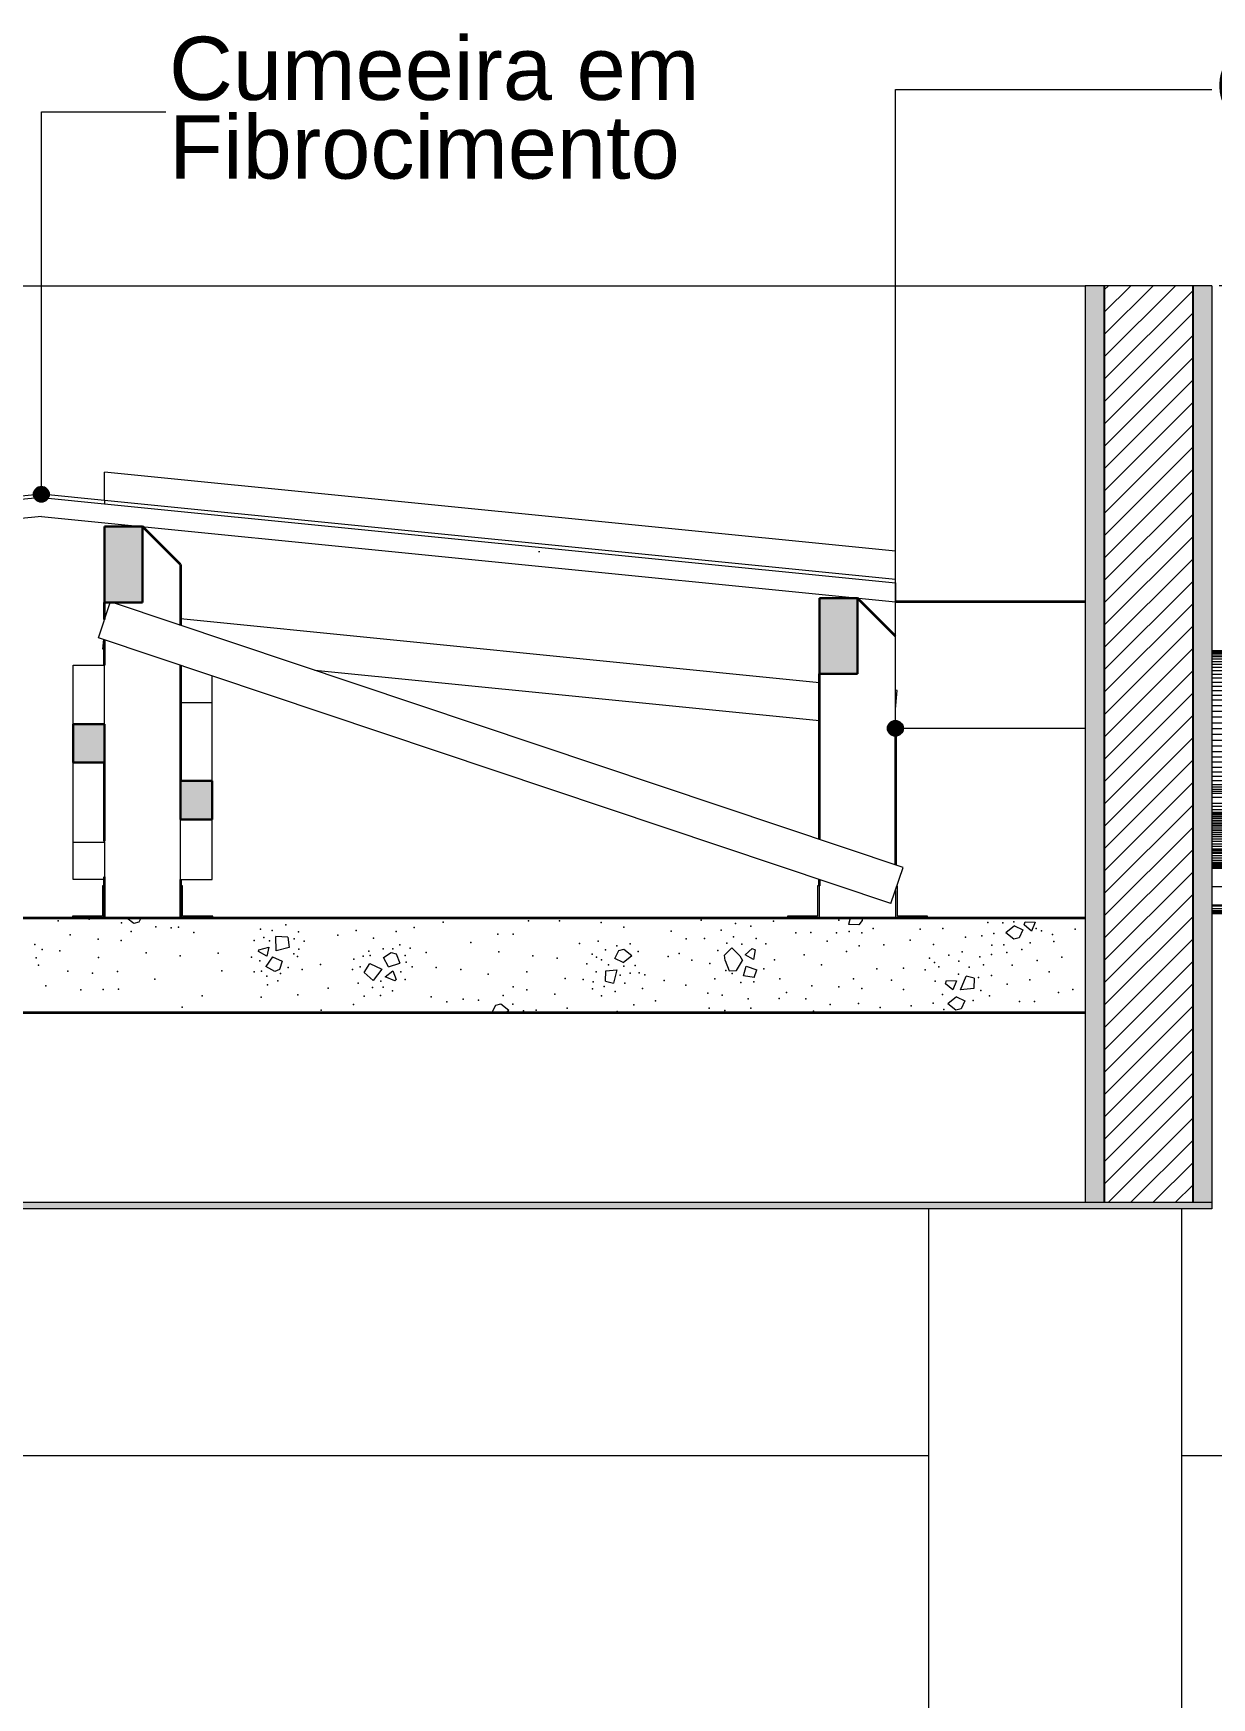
# Model space of a CAD drawing. Header units: metres. Extents: x -77 to 97, y 0 to 6.
# Drawn here: x 88.313 to 90.176, y 3.262 to 5.894 of the extents above; entities that cross this region are included whole.
import ezdxf

# ---------------------------------------------------------------- set-up
doc = ezdxf.new("R2010")
doc.units = ezdxf.units.M
doc.header["$MEASUREMENT"] = 0
doc.linetypes.add('broken', pattern=[2.46944, 1.41111, -1.05833])
for name, color, linetype in [('COTAS CORTE', 7, 'Continuous'), ('FORRO.EXEC', 7, 'Continuous'), ('LAJES.EST', 7, 'Continuous'), ('NOTAS-LAYOUT.EXEC', 7, 'Continuous'), ('PAREDE CONSTRUIR', 7, 'Continuous'), ('S-BEAM-____-OTLN.IFC Model', 7, 'Continuous')]:
    doc.layers.add(name, color=color, linetype=linetype)
for name, color, linetype, lineweight, true_color in [('COTAS CORTE_Caneta_No__25', 7, 'Continuous', 13, 0x982312), ('ESTRUTURA-COB.EST_Caneta_No__254', 7, 'Continuous', 0, 0xd1c9ad), ('ESTRUTURA-COB.EST_Caneta_No__97', 7, 'Continuous', 5, 0x6b6b6b), ('NOMES.ARQ_Caneta_No__95', 7, 'Continuous', 0, 0xaeaeae), ('PAREDE CONSTRUIR_Caneta_No__16', 7, 'Continuous', 0, 0xc9c9c9), ('S-BEAM-____-OTLN.IFC Model_Caneta_No__13', 7, 'Continuous', 0, 0xaaaaaa)]:
    doc.layers.add(name, color=color, linetype=linetype, lineweight=lineweight, true_color=true_color)
for name, color, linetype, lineweight in [('ESTRUTURA-COB.EST_Caneta_No__1', 7, 'Continuous', 35), ('ESTRUTURA-COB.EST_Caneta_No__10', 7, 'Continuous', 5), ('ESTRUTURA-COB.EST_Caneta_No__241', 7, 'Continuous', 13), ('ESTRUTURA-COB.EST_Caneta_No__98', 7, 'Continuous', 0), ('FORRO.EXEC_Caneta_No__241', 7, 'Continuous', 13), ('LAJES.EST_Caneta_No__1', 7, 'Continuous', 35), ('LAJES.EST_Caneta_No__241', 7, 'Continuous', 13), ('NOTAS-LAYOUT.EXEC_Caneta_No__241', 7, 'Continuous', 13), ('NOTAS-LAYOUT.EXEC_Caneta_No__5', 7, 'Continuous', 15), ('PAREDE CONSTRUIR_Caneta_No__241', 7, 'Continuous', 13), ('PAREDE CONSTRUIR_Caneta_No__3', 7, 'Continuous', 25), ('PILARES.EST_Caneta_No__241', 7, 'Continuous', 13), ('S-BEAM-____-OTLN.IFC Model_Caneta_No__1', 7, 'Continuous', 35), ('S-BEAM-____-OTLN.IFC Model_Caneta_No__2', 7, 'Continuous', 30)]:
    doc.layers.add(name, color=color, linetype=linetype, lineweight=lineweight)
doc.styles.add('ESTILO_GERADO_1', font='arial.ttf')
doc.dimstyles.new('ESTILO_GERADO__10', dxfattribs={"dimtxt": 0.1, "dimasz": 0.0475, "dimexe": 0.18, "dimexo": 0.624631, "dimgap": 0, "dimtad": 1, "dimzin": 0, "dimdsep": 46, "dimtxsty": 'ESTILO_GERADO_1', "dimblk": 'ARROWHEAD_11', "dimblk1": 'ARROWHEAD_11', "dimblk2": 'ARROWHEAD_11', "dimcen": 0.09, "dimclrd": 256, "dimclre": 256, "dimclrt": 256, "dimadec": 0, "dimazin": 0, "dimtfac": 1, "dimtdec": 4, "dimtmove": 0, "dimatfit": 3, "dimfxl": 0, "dimtolj": 1, "dimtzin": 0, "dimarcsym": 0})
pattern_1 = [(50, (29.8752, 0.7953), (-0.546554, 0.0478173), [0.05715, -0.62865]), (355, (29.8752, 0.7953), (-0.1057303, 0.5731705), [0.04572, -0.502922]), (100.4514, (29.92077, 0.7913), (0.4408237, 0.5253533), [0.04857, -0.5342707]), (46.1842, (29.8752, 0.9477), (-0.813237, 0.126127), [0.085725, -0.942975]), (96.6356, (29.943, 0.9372), (0.712212, 0.742278), [0.072855, -0.801407]), (351.1842, (29.8752, 0.9477), (0.712212, 0.742278), [0.06858, -0.754379]), (21, (29.9514, 0.9096), (-0.4548432, 0.3067956), [0.05715, -0.62865]), (326, (29.9514, 0.9096), (0.185406, 0.552564), [0.04572, -0.50292]), (71.4514, (29.9893, 0.884), (0.6402493, 0.2457683), [0.04857, -0.53427]), (37.5, (29.87522, 0.79528), (0.0092658, 0.2536651), [0, -0.496824, 0, -0.51054, 0, -0.504825]), (7.5, (29.87522, 0.79528), (0.200459, 0.3005417), [0, -0.291084, 0, -0.485394, 0, -0.192405]), (327.5, (29.7053, 0.79528), (-0.4067718, 0.0171862), [0, -0.1905, 0, -0.59436, 0, -0.78867]), (317.5, (29.6291, 0.7953), (0.4443875, 0.0762795), [0, -0.24765, 0, -0.394716, 0, -0.56007])]

# ---------------------------------------------------------------- blocks, each defined once
blk = doc.blocks.new('*X145', base_point=(29.8752, 0.7953))
at = {"layer": 'LAJES.EST_Caneta_No__241', "color": 7, "linetype": 'Continuous', "lineweight": 13}
for p, q in [((88.4717, 4.4869), (88.4611, 4.4953)), ((88.4799, 4.4889), (88.4717, 4.4869)), ((88.483, 4.4953), (88.4799, 4.4889)), ((89.6044, 4.4953), (89.6019, 4.4851)), ((89.6181, 4.4847), (89.6019, 4.4851)), ((89.6234, 4.4913), (89.6181, 4.4847)), ((89.6226, 4.4953), (89.6234, 4.4913)), ((89.8641, 4.4831), (89.8505, 4.472)), ((89.8641, 4.4831), (89.8775, 4.4768)), ((89.8775, 4.4768), (89.8713, 4.464)), ((89.8796, 4.4953), (89.8742, 4.4949)), ((89.8742, 4.4949), (89.8743, 4.4953)), ((89.8794, 4.4844), (89.8807, 4.4896)), ((89.8909, 4.4748), (89.8794, 4.4844)), ((89.8807, 4.4896), (89.8966, 4.4889)), ((89.8966, 4.4889), (89.8909, 4.4748)), ((88.6693, 4.445), (88.6854, 4.4495)), ((88.6854, 4.4495), (88.682, 4.4348)), ((88.6971, 4.4436), (88.6964, 4.4663)), ((88.7154, 4.4653), (88.6964, 4.4663)), ((88.7174, 4.4487), (88.6971, 4.4436)), ((88.7154, 4.4653), (88.7174, 4.4487)), ((89.8631, 4.462), (89.8505, 4.472)), ((89.8713, 4.464), (89.8631, 4.462)), ((88.669, 4.4424), (88.6693, 4.445)), ((88.682, 4.4348), (88.669, 4.4424)), ((88.6913, 4.4342), (88.6806, 4.4185)), ((88.6913, 4.4342), (88.7065, 4.4274)), ((88.7065, 4.4274), (88.7024, 4.4139)), ((88.836, 4.4094), (88.8449, 4.4235)), ((88.8449, 4.4235), (88.8639, 4.4146)), ((88.8668, 4.4331), (88.8785, 4.4411)), ((88.8743, 4.4183), (88.8668, 4.4331)), ((88.8743, 4.4183), (88.8926, 4.4238)), ((88.8785, 4.4411), (88.8866, 4.4388)), ((88.8866, 4.4388), (88.8926, 4.4238)), ((89.2322, 4.4314), (89.2384, 4.4441)), ((89.2456, 4.425), (89.2322, 4.4314)), ((89.2384, 4.4441), (89.2466, 4.4462)), ((89.2456, 4.425), (89.2592, 4.4361)), ((89.2466, 4.4462), (89.2592, 4.4361)), ((89.4059, 4.4368), (89.4175, 4.448)), ((89.4068, 4.4284), (89.4059, 4.4368)), ((89.4068, 4.4284), (89.4128, 4.4117)), ((89.4175, 4.448), (89.4297, 4.4354)), ((89.4248, 4.4124), (89.434, 4.4284)), ((89.4297, 4.4354), (89.434, 4.4284)), ((89.4383, 4.4371), (89.4493, 4.4473)), ((89.4514, 4.4296), (89.4383, 4.4371)), ((89.4493, 4.4473), (89.4543, 4.4452)), ((89.4543, 4.4452), (89.4514, 4.4296)), ((88.6947, 4.4106), (88.6806, 4.4185)), ((88.7024, 4.4139), (88.6947, 4.4106)), ((88.836, 4.4094), (88.8501, 4.3966)), ((88.8639, 4.4146), (88.8501, 4.3966)), ((88.8693, 4.4026), (88.8812, 4.412)), ((88.8847, 4.3961), (88.8693, 4.4026)), ((88.8812, 4.412), (88.8865, 4.3979)), ((88.8865, 4.3979), (88.8847, 4.3961)), ((89.2174, 4.3954), (89.2181, 4.4121)), ((89.2181, 4.4121), (89.2355, 4.4132)), ((89.2355, 4.4132), (89.2304, 4.3926)), ((89.4128, 4.4117), (89.4248, 4.4124)), ((89.4358, 4.404), (89.44, 4.4194)), ((89.4523, 4.4011), (89.4358, 4.404)), ((89.44, 4.4194), (89.4568, 4.4136)), ((89.4523, 4.4011), (89.4568, 4.4136)), ((89.7551, 4.3913), (89.7565, 4.3965)), ((89.7565, 4.3965), (89.7724, 4.3958)), ((89.7724, 4.3958), (89.7667, 4.3817)), ((89.7789, 4.3819), (89.7875, 4.4033)), ((89.8005, 4.4004), (89.7875, 4.4033)), ((89.8005, 4.4004), (89.7998, 4.3838)), ((89.2174, 4.3954), (89.2304, 4.3926)), ((89.7667, 4.3817), (89.7551, 4.3913)), ((89.7723, 4.3709), (89.7587, 4.3597)), ((89.7723, 4.3709), (89.7857, 4.3645)), ((89.7998, 4.3838), (89.7789, 4.3819)), ((89.038, 4.3453), (89.044, 4.3577)), ((89.044, 4.3577), (89.0522, 4.3597)), ((89.0522, 4.3597), (89.0648, 4.3497)), ((89.0594, 4.3453), (89.0648, 4.3497)), ((89.7713, 4.3497), (89.7587, 4.3597)), ((89.7795, 4.3517), (89.7713, 4.3497)), ((89.7857, 4.3645), (89.7795, 4.3517))]:
    blk.add_line(p, q, dxfattribs=at)
for p in [(88.3522, 4.4908), (88.4013, 4.4936), (88.4527, 4.4877), (88.5069, 4.4813), (88.5311, 4.4798), (88.5425, 4.4808), (88.6724, 4.4776), (88.6904, 4.4756), (88.6919, 4.4948), (88.712, 4.4847), (88.8232, 4.4758), (88.9149, 4.4803), (88.9607, 4.4889), (89.096, 4.4908), (89.1448, 4.4908), (89.2108, 4.4885), (89.2466, 4.4807), (89.3213, 4.4747), (89.3688, 4.492), (89.4006, 4.4761), (89.4228, 4.4865), (89.4471, 4.4827), (89.4833, 4.4903), (89.5865, 4.4919), (89.6404, 4.4789), (89.715, 4.4779), (89.751, 4.4788), (89.8221, 4.4885), (89.8454, 4.4878), (89.863, 4.4891), (89.8985, 4.4788), (89.9066, 4.4749), (89.96, 4.478), (88.3155, 4.4536), (88.3715, 4.4688), (88.4157, 4.4617), (88.4521, 4.4599), (88.4679, 4.4738), (88.567, 4.4727), (88.6621, 4.4597), (88.6774, 4.4647), (88.6864, 4.4594), (88.7256, 4.4624), (88.7324, 4.4733), (88.7412, 4.459), (88.7942, 4.4681), (88.8507, 4.4637), (88.8866, 4.4742), (88.8923, 4.4532), (89.0049, 4.4569), (89.0476, 4.47), (89.0715, 4.4701), (89.1765, 4.4552), (89.2058, 4.4586), (89.2357, 4.4516), (89.2563, 4.4543), (89.345, 4.4626), (89.3741, 4.4631), (89.4092, 4.4555), (89.4199, 4.4656), (89.4332, 4.4541), (89.4557, 4.463), (89.471, 4.4545), (89.5182, 4.4722), (89.5423, 4.4724), (89.5677, 4.459), (89.5829, 4.4719), (89.6025, 4.4739), (89.6187, 4.4514), (89.6229, 4.472), (89.6575, 4.4529), (89.6992, 4.4604), (89.7362, 4.4536), (89.7864, 4.465), (89.8126, 4.467), (89.828, 4.4526), (89.8312, 4.471), (89.8473, 4.4532), (89.8888, 4.4562), (89.9241, 4.4695), (89.926, 4.4585), (88.3176, 4.4322), (88.3269, 4.4455), (88.3552, 4.4437), (88.4161, 4.4331), (88.4917, 4.4403), (88.5453, 4.4354), (88.6051, 4.4399), (88.6581, 4.4333), (88.6711, 4.4279), (88.7248, 4.4386), (88.7308, 4.4347), (88.733, 4.4463), (88.8199, 4.4305), (88.8344, 4.4352), (88.8433, 4.4428), (88.8456, 4.4359), (88.866, 4.4468), (88.8814, 4.4468), (88.9007, 4.4363), (88.9022, 4.4253), (88.9088, 4.4478), (88.9338, 4.4408), (89.0489, 4.4417), (89.1028, 4.4355), (89.1413, 4.4321), (89.1879, 4.4229), (89.1963, 4.4383), (89.2031, 4.4333), (89.2112, 4.4293), (89.2176, 4.4453), (89.2693, 4.4425), (89.3168, 4.4347), (89.3338, 4.4391), (89.3538, 4.4288), (89.3825, 4.4235), (89.3952, 4.4441), (89.4845, 4.429), (89.5318, 4.4371), (89.5985, 4.4422), (89.7298, 4.4321), (89.7374, 4.4251), (89.7604, 4.4365), (89.7759, 4.4269), (89.7811, 4.4417), (89.8093, 4.434), (89.8277, 4.4375), (89.8518, 4.4406), (89.8758, 4.4457), (89.8998, 4.4281), (89.9391, 4.4333), (88.3213, 4.4206), (88.3678, 4.4114), (88.4064, 4.408), (88.4463, 4.4108), (88.5049, 4.3988), (88.611, 4.4121), (88.6622, 4.4105), (88.674, 4.4112), (88.6822, 4.4036), (88.6994, 4.3958), (88.7038, 4.4076), (88.7157, 4.4173), (88.7383, 4.4138), (88.7672, 4.4217), (88.8178, 4.4138), (88.8299, 4.418), (88.8623, 4.3956), (88.894, 4.4105), (88.9007, 4.3981), (88.9118, 4.4184), (88.9498, 4.4172), (88.9888, 4.4139), (89.0321, 4.4064), (89.0931, 4.4104), (89.1539, 4.3998), (89.1822, 4.398), (89.2026, 4.4102), (89.2223, 4.4216), (89.2408, 4.4048), (89.2467, 4.419), (89.2564, 4.4081), (89.2643, 4.4203), (89.2708, 4.4087), (89.2796, 4.4057), (89.3101, 4.3968), (89.3902, 4.3992), (89.4076, 4.4126), (89.4176, 4.4076), (89.468, 4.4149), (89.4932, 4.3993), (89.559, 4.4212), (89.6098, 4.3992), (89.6465, 4.4148), (89.6694, 4.3969), (89.6887, 4.416), (89.7228, 4.4132), (89.7446, 4.418), (89.7754, 4.4065), (89.7925, 4.4175), (89.8074, 4.4011), (89.8152, 4.4215), (89.8278, 4.4044), (89.8605, 4.421), (89.8884, 4.3976), (89.9191, 4.4104), (88.3326, 4.3883), (88.3881, 4.3818), (88.4236, 4.3825), (88.4475, 4.3826), (88.5802, 4.3723), (88.6733, 4.3702), (88.6831, 4.3896), (88.731, 4.3739), (88.779, 4.3843), (88.8265, 4.3921), (88.8358, 4.3716), (88.849, 4.3855), (88.8617, 4.3727), (88.866, 4.3859), (88.881, 4.3801), (88.9421, 4.3708), (89.056, 4.3728), (89.0717, 4.3867), (89.0934, 4.3818), (89.1376, 4.3747), (89.1968, 4.3832), (89.1981, 4.3946), (89.2111, 4.3725), (89.2153, 4.3872), (89.2329, 4.379), (89.2483, 4.3925), (89.2761, 4.3838), (89.3443, 4.3894), (89.3795, 4.3766), (89.4022, 4.3733), (89.4314, 4.3935), (89.452, 4.3942), (89.5035, 4.3778), (89.5437, 4.3883), (89.5862, 4.3868), (89.6227, 4.3838), (89.6888, 4.3824), (89.7387, 4.3955), (89.7505, 4.3744), (89.8109, 4.3808), (89.8248, 4.3724), (89.8524, 4.3906), (89.9338, 4.3777), (89.9561, 4.3825), (88.5484, 4.3546), (88.7681, 4.3496), (88.8192, 4.3587), (88.9666, 4.3627), (88.9928, 4.3668), (89.017, 4.3653), (89.0711, 4.3589), (89.0879, 4.3487), (89.1079, 4.3498), (89.1569, 4.3526), (89.1915, 4.346), (89.2359, 4.3477), (89.2621, 4.3581), (89.2964, 4.3646), (89.3814, 4.3526), (89.4061, 4.3492), (89.4432, 4.3674), (89.4474, 4.3527), (89.492, 4.3682), (89.5344, 4.3675), (89.5466, 4.3482), (89.5728, 4.3586), (89.6173, 4.3603), (89.6518, 4.3537), (89.7009, 4.3564), (89.7356, 4.3607), (89.7524, 4.3505), (89.7988, 4.3652), (89.8721, 4.3635), (89.8957, 4.3635)]:
    blk.add_point(p, dxfattribs=at)
blk = doc.blocks.new('*D160', base_point=(29.8752, 0.7953))
at = {"layer": 'COTAS CORTE_Caneta_No__25', "linetype": 'Continuous', "lineweight": 13, "true_color": 0x982312}
for points in [[(90.8, 5.4953), (90.8009, 5.4905), (90.8036, 5.4864), (90.8077, 5.4837), (90.8125, 5.4828), (90.8172, 5.4837), (90.8213, 5.4864), (90.824, 5.4905), (90.825, 5.4953), (90.824, 5.5001), (90.8213, 5.5041), (90.8172, 5.5068), (90.8125, 5.5078), (90.8077, 5.5068), (90.8036, 5.5041), (90.8009, 5.5001)], [(90.8, 0.7453), (90.8009, 0.7405), (90.8036, 0.7364), (90.8077, 0.7337), (90.8125, 0.7328), (90.8172, 0.7337), (90.8213, 0.7364), (90.824, 0.7405), (90.825, 0.7453), (90.824, 0.7501), (90.8213, 0.7541), (90.8172, 0.7568), (90.8125, 0.7578), (90.8077, 0.7568), (90.8036, 0.7541), (90.8009, 0.7501)]]:
    blk.add_hatch(color=24, dxfattribs=at).paths.add_polyline_path(points)
at = {"layer": 'COTAS CORTE_Caneta_No__25', "color": 24, "linetype": 'Continuous', "lineweight": 13, "true_color": 0x982312}
for p, q in [((90.8125, 5.5078), (90.8125, 5.5203)), ((90.8, 5.4953), (90.1878, 5.4953)), ((90.8125, 0.7578), (90.8125, 5.4828)), ((90.8593, 5.4953), (90.825, 5.4953)), ((90.8, 0.7453), (90.7656, 0.7453)), ((91.4371, 0.7453), (90.825, 0.7453)), ((90.8125, 0.7203), (90.8125, 0.7328))]:
    blk.add_line(p, q, dxfattribs=at)
for centre in [(90.8125, 5.4953), (90.8125, 0.7453)]:
    blk.add_circle(centre, 0.0125, dxfattribs=at)
at = {"layer": 'COTAS CORTE_Caneta_No__25', "color": 24, "lineweight": 13, "true_color": 0x982312, "insert": (90.7925, 2.9868), "char_height": 0.1, "attachment_point": 7, "rotation": 90, "style": 'ESTILO_GERADO_1'}
blk.add_mtext('\\A1;{\\pql;\\fArial|b0|i0|c0|p0;\\W1.000000;4,75}', dxfattribs=at)
blk = doc.blocks.new('ARROWHEAD_11')
at = {"color": 0, "linetype": 'Continuous', "lineweight": 0}
blk.add_line((0, 0), (-1, 0), dxfattribs=at)
at = {"color": 0, "linetype": 'Continuous', "lineweight": 0, "const_width": 0.25, "flags": 128}
blk.add_lwpolyline([(-0.125, 0, 1), (0.125, 0, 1)], format="xyb", close=True, dxfattribs=at)
blk = doc.blocks.new('*D171', base_point=(29.8752, 0.7953))
at = {"layer": 'COTAS CORTE_Caneta_No__25', "linetype": 'Continuous', "lineweight": 13, "true_color": 0x982312}
for points in [[(87.2274, 4.0453), (87.2284, 4.0405), (87.2311, 4.0364), (87.2351, 4.0337), (87.2399, 4.0328), (87.2447, 4.0337), (87.2487, 4.0364), (87.2515, 4.0405), (87.2524, 4.0453), (87.2515, 4.0501), (87.2487, 4.0541), (87.2447, 4.0568), (87.2399, 4.0578), (87.2351, 4.0568), (87.2311, 4.0541), (87.2284, 4.0501)], [(87.2274, 4.0353), (87.2284, 4.0305), (87.2311, 4.0264), (87.2351, 4.0237), (87.2399, 4.0228), (87.2447, 4.0237), (87.2487, 4.0264), (87.2515, 4.0305), (87.2524, 4.0353), (87.2515, 4.0401), (87.2487, 4.0441), (87.2447, 4.0468), (87.2399, 4.0478), (87.2351, 4.0468), (87.2311, 4.0441), (87.2284, 4.0401)], [(87.2274, 0.7953), (87.2284, 0.7905), (87.2311, 0.7864), (87.2351, 0.7837), (87.2399, 0.7828), (87.2447, 0.7837), (87.2487, 0.7864), (87.2515, 0.7905), (87.2524, 0.7953), (87.2515, 0.8001), (87.2487, 0.8041), (87.2447, 0.8068), (87.2399, 0.8078), (87.2351, 0.8068), (87.2311, 0.8041), (87.2284, 0.8001)]]:
    blk.add_hatch(color=24, dxfattribs=at).paths.add_polyline_path(points)
at = {"layer": 'COTAS CORTE_Caneta_No__25', "color": 24, "linetype": 'Continuous', "lineweight": 13, "true_color": 0x982312}
for p, q in [((87.2274, 4.0353), (87.193, 4.0353)), ((87.8645, 4.0353), (87.2524, 4.0353)), ((87.2399, 0.8078), (87.2399, 4.0228)), ((87.2274, 0.7953), (86.6153, 0.7953)), ((87.2868, 0.7953), (87.2524, 0.7953)), ((87.2399, 0.7703), (87.2399, 0.7828))]:
    blk.add_line(p, q, dxfattribs=at)
for centre in [(87.2399, 4.0353), (87.2399, 0.7953)]:
    blk.add_circle(centre, 0.0125, dxfattribs=at)
at = {"layer": 'COTAS CORTE_Caneta_No__25', "color": 24, "lineweight": 13, "true_color": 0x982312, "char_height": 0.1, "attachment_point": 7, "rotation": 90, "style": 'ESTILO_GERADO_1'}
for s, insert in [('\\A1;{\\pql;\\fArial|b0|i0|c0|p0;\\W1.000000;0,01}', (87.2199, 3.7559)), ('\\A1;{\\pql;\\fArial|b0|i0|c0|p0;\\W1.000000;3,24}', (87.2199, 2.1484))]:
    blk.add_mtext(s, dxfattribs=dict(at, insert=insert))
blk = doc.blocks.new('*D172', base_point=(29.8752, 0.7953))
at = {"layer": 'COTAS CORTE_Caneta_No__25', "linetype": 'Continuous', "lineweight": 13, "true_color": 0x982312}
for points in [[(87.2274, 4.0453), (87.2284, 4.0405), (87.2311, 4.0364), (87.2351, 4.0337), (87.2399, 4.0328), (87.2447, 4.0337), (87.2487, 4.0364), (87.2515, 4.0405), (87.2524, 4.0453), (87.2515, 4.0501), (87.2487, 4.0541), (87.2447, 4.0568), (87.2399, 4.0578), (87.2351, 4.0568), (87.2311, 4.0541), (87.2284, 4.0501)], [(87.2274, 4.0353), (87.2284, 4.0305), (87.2311, 4.0264), (87.2351, 4.0237), (87.2399, 4.0228), (87.2447, 4.0237), (87.2487, 4.0264), (87.2515, 4.0305), (87.2524, 4.0353), (87.2515, 4.0401), (87.2487, 4.0441), (87.2447, 4.0468), (87.2399, 4.0478), (87.2351, 4.0468), (87.2311, 4.0441), (87.2284, 4.0401)]]:
    blk.add_hatch(color=24, dxfattribs=at).paths.add_polyline_path(points)
at = {"layer": 'COTAS CORTE_Caneta_No__25', "color": 24, "linetype": 'Continuous', "lineweight": 13, "true_color": 0x982312}
for p, q in [((87.2274, 4.0453), (87.193, 4.0453)), ((87.2274, 4.0353), (87.193, 4.0353)), ((87.2399, 4.0353), (87.2399, 4.0353)), ((87.8645, 4.0453), (87.2524, 4.0453)), ((87.8645, 4.0353), (87.2524, 4.0353))]:
    blk.add_line(p, q, dxfattribs=at)
for centre in [(87.2399, 4.0453), (87.2399, 4.0353)]:
    blk.add_circle(centre, 0.0125, dxfattribs=at)
blk = doc.blocks.new('*D173', base_point=(29.8752, 0.7953))
at = {"layer": 'COTAS CORTE_Caneta_No__25', "linetype": 'Continuous', "lineweight": 13, "true_color": 0x982312}
for points in [[(87.2274, 4.3453), (87.2284, 4.3405), (87.2311, 4.3364), (87.2351, 4.3337), (87.2399, 4.3328), (87.2447, 4.3337), (87.2487, 4.3364), (87.2515, 4.3405), (87.2524, 4.3453), (87.2515, 4.3501), (87.2487, 4.3541), (87.2447, 4.3568), (87.2399, 4.3578), (87.2351, 4.3568), (87.2311, 4.3541), (87.2284, 4.3501)], [(87.2274, 4.0453), (87.2284, 4.0405), (87.2311, 4.0364), (87.2351, 4.0337), (87.2399, 4.0328), (87.2447, 4.0337), (87.2487, 4.0364), (87.2515, 4.0405), (87.2524, 4.0453), (87.2515, 4.0501), (87.2487, 4.0541), (87.2447, 4.0568), (87.2399, 4.0578), (87.2351, 4.0568), (87.2311, 4.0541), (87.2284, 4.0501)], [(87.2274, 4.0353), (87.2284, 4.0305), (87.2311, 4.0264), (87.2351, 4.0237), (87.2399, 4.0228), (87.2447, 4.0237), (87.2487, 4.0264), (87.2515, 4.0305), (87.2524, 4.0353), (87.2515, 4.0401), (87.2487, 4.0441), (87.2447, 4.0468), (87.2399, 4.0478), (87.2351, 4.0468), (87.2311, 4.0441), (87.2284, 4.0401)]]:
    blk.add_hatch(color=24, dxfattribs=at).paths.add_polyline_path(points)
at = {"layer": 'COTAS CORTE_Caneta_No__25', "color": 24, "linetype": 'Continuous', "lineweight": 13, "true_color": 0x982312}
blk.add_line((87.2399, 4.0578), (87.2399, 4.3328), dxfattribs=at)
for centre in [(87.2399, 4.3453), (87.2399, 4.0453)]:
    blk.add_circle(centre, 0.0125, dxfattribs=at)
at = {"layer": 'COTAS CORTE_Caneta_No__25', "color": 24, "lineweight": 13, "true_color": 0x982312, "insert": (87.2199, 4.0618), "char_height": 0.1, "attachment_point": 7, "rotation": 90, "style": 'ESTILO_GERADO_1'}
blk.add_mtext('\\A1;{\\pql;\\fArial|b0|i0|c0|p0;\\W1.000000;0,30}', dxfattribs=at)
blk = doc.blocks.new('Rótulo_58_4', base_point=(88.3258, 5.1655))
at = {"layer": 'NOTAS-LAYOUT.EXEC', "linetype": 'Continuous', "lineweight": 0, "true_color": 0x000000}
blk.add_hatch(color=18, dxfattribs=at).paths.add_polyline_path([(88.3133, 5.1655), (88.3142, 5.1607), (88.3169, 5.1567), (88.321, 5.154), (88.3258, 5.153), (88.3306, 5.154), (88.3346, 5.1567), (88.3373, 5.1607), (88.3383, 5.1655), (88.3373, 5.1703), (88.3346, 5.1743), (88.3306, 5.1771), (88.3258, 5.178), (88.321, 5.1771), (88.3169, 5.1743), (88.3142, 5.1703)])
at = {"layer": 'NOTAS-LAYOUT.EXEC_Caneta_No__241', "color": 7, "linetype": 'broken', "lineweight": 13}
for p, q in [((88.3258, 5.178), (88.3258, 5.7705)), ((88.3258, 5.7705), (88.5226, 5.7705))]:
    blk.add_line(p, q, dxfattribs=at)
at = {"layer": 'NOTAS-LAYOUT.EXEC_Caneta_No__5', "color": 7, "linetype": 'Continuous', "lineweight": 15}
blk.add_circle((88.3258, 5.1655), 0.0125, dxfattribs=at)
at = {"layer": 'NOTAS-LAYOUT.EXEC_Caneta_No__241', "color": 7, "lineweight": 13, "insert": (88.5276, 5.8891), "char_height": 0.1, "width": 1.5, "attachment_point": 1, "line_spacing_factor": 0.746701, "style": 'ESTILO_GERADO_1'}
blk.add_mtext('\\A1;{\\pql;\\pt0,241;\\fArial|b0|i0|c0|p0;\\W1.000000;Cumeeira em Fibrocimento\\fArial|b0|i0|c0|p0;\\W1.000000;\\A1{\\H.66x;\\S^  ;}\\fArial|b0|i0|c0|p0;\\W1.000000;\\fArial|b0|i0|c0|p0;\\W1.000000;\\A1{\\H.66x;\\S^  ;}\\fArial|b0|i0|c0|p0;\\W1.000000;\\fArial|b0|i0|c0|p0;\\W1.000000;\\fArial|b0|i0|c0|p0;\\W1.000000;\\fArial|b0|i0|c0|p0;\\W1.000000;\\fArial|b0|i0|c0|p0;\\W1.000000;\\fArial|b0|i0|c0|p0;\\W1.000000;\\fArial|b0|i0|c0|p0;\\W1.000000;\\A1{\\H.66x;\\S^  ;}\\fArial|b0|i0|c0|p0;\\W1.000000;\\fArial|b0|i0|c0|p0;\\W1.000000;\\A1{\\H.66x;\\S^  ;}\\fArial|b0|i0|c0|p0;\\W1.000000;\\fArial|b0|i0|c0|p0;\\W1.000000;\\fArial|b0|i0|c0|p0;\\W1.000000;\\fArial|b0|i0|c0|p0;\\W1.000000;\\fArial|b0|i0|c0|p0;\\W1.000000;\\fArial|b0|i0|c0|p0;\\W1.000000;\\fArial|b0|i0|c0|p0;\\W1.000000;\\A1{\\H.66x;\\S^  ;}\\fArial|b0|i0|c0|p0;\\W1.000000;\\fArial|b0|i0|c0|p0;\\W1.000000;\\A1{\\H.66x;\\S^  ;}\\fArial|b0|i0|c0|p0;\\W1.000000;\\fArial|b0|i0|c0|p0;\\W1.000000;\\fArial|b0|i0|c0|p0;\\W1.000000;\\fArial|b0|i0|c0|p0;\\W1.000000;\\fArial|b0|i0|c0|p0;\\W1.000000;\\fArial|b0|i0|c0|p0;\\W1.000000;\\fArial|b0|i0|c0|p0;\\W1.000000;\\A1{\\H.66x;\\S^  ;}\\fArial|b0|i0|c0|p0;\\W1.000000;\\fArial|b0|i0|c0|p0;\\W1.000000;\\A1{\\H.66x;\\S^  ;}\\fArial|b0|i0|c0|p0;\\W1.000000;\\fArial|b0|i0|c0|p0;\\W1.000000;\\fArial|b0|i0|c0|p0;\\W1.000000;\\fArial|b0|i0|c0|p0;\\W1.000000;\\fArial|b0|i0|c0|p0;\\W1.000000;\\fArial|b0|i0|c0|p0;\\W1.000000;\\fArial|b0|i0|c0|p0;\\W1.000000;\\A1{\\H.66x;\\S^  ;}\\fArial|b0|i0|c0|p0;\\W1.000000;\\fArial|b0|i0|c0|p0;\\W1.000000;\\A1{\\H.66x;\\S^  ;}\\fArial|b0|i0|c0|p0;\\W1.000000;\\fArial|b0|i0|c0|p0;\\W1.000000;\\fArial|b0|i0|c0|p0;\\W1.000000;\\fArial|b0|i0|c0|p0;\\W1.000000;\\fArial|b0|i0|c0|p0;\\W1.000000;\\fArial|b0|i0|c0|p0;\\W1.000000;\\fArial|b0|i0|c0|p0;\\W1.000000;\\A1{\\H.66x;\\S^  ;}\\fArial|b0|i0|c0|p0;\\W1.000000;}', dxfattribs=at)
blk = doc.blocks.new('Rótulo_59_4', base_point=(89.6758, 4.7953))
at = {"layer": 'NOTAS-LAYOUT.EXEC', "linetype": 'Continuous', "lineweight": 0, "true_color": 0x000000}
blk.add_hatch(color=18, dxfattribs=at).paths.add_polyline_path([(89.6633, 4.7953), (89.6642, 4.7905), (89.6669, 4.7865), (89.671, 4.7838), (89.6758, 4.7828), (89.6806, 4.7838), (89.6846, 4.7865), (89.6873, 4.7905), (89.6883, 4.7953), (89.6873, 4.8001), (89.6846, 4.8042), (89.6806, 4.8069), (89.6758, 4.8078), (89.671, 4.8069), (89.6669, 4.8042), (89.6642, 4.8001)])
at = {"layer": 'NOTAS-LAYOUT.EXEC_Caneta_No__241', "color": 7, "linetype": 'broken', "lineweight": 13}
for p, q in [((89.6758, 4.8078), (89.6758, 5.8057)), ((89.6758, 5.8057), (90.1758, 5.8057))]:
    blk.add_line(p, q, dxfattribs=at)
at = {"layer": 'NOTAS-LAYOUT.EXEC_Caneta_No__5', "color": 7, "linetype": 'Continuous', "lineweight": 15}
blk.add_circle((89.6758, 4.7953), 0.0125, dxfattribs=at)
at = {"layer": 'NOTAS-LAYOUT.EXEC_Caneta_No__241', "color": 7, "lineweight": 13, "insert": (90.1808, 5.8615), "char_height": 0.1, "attachment_point": 1, "style": 'ESTILO_GERADO_1'}
blk.add_mtext('\\A1;{\\pql;\\pt0,241;\\fArial|b0|i0|c0|p0;\\W1.000000;Calha 02\\fArial|b0|i0|c0|p0;\\W1.000000;\\A1{\\H.66x;\\S^  ;}\\fArial|b0|i0|c0|p0;\\W1.000000;\\fArial|b0|i0|c0|p0;\\W1.000000;\\A1{\\H.66x;\\S^  ;}\\fArial|b0|i0|c0|p0;\\W1.000000;\\fArial|b0|i0|c0|p0;\\W1.000000;\\fArial|b0|i0|c0|p0;\\W1.000000;\\fArial|b0|i0|c0|p0;\\W1.000000;\\fArial|b0|i0|c0|p0;\\W1.000000;\\fArial|b0|i0|c0|p0;\\W1.000000;\\fArial|b0|i0|c0|p0;\\W1.000000;\\A1{\\H.66x;\\S^  ;}\\fArial|b0|i0|c0|p0;\\W1.000000;\\fArial|b0|i0|c0|p0;\\W1.000000;\\A1{\\H.66x;\\S^  ;}\\fArial|b0|i0|c0|p0;\\W1.000000;\\fArial|b0|i0|c0|p0;\\W1.000000;\\fArial|b0|i0|c0|p0;\\W1.000000;\\fArial|b0|i0|c0|p0;\\W1.000000;\\fArial|b0|i0|c0|p0;\\W1.000000;\\fArial|b0|i0|c0|p0;\\W1.000000;\\fArial|b0|i0|c0|p0;\\W1.000000;\\A1{\\H.66x;\\S^  ;}\\fArial|b0|i0|c0|p0;\\W1.000000;\\fArial|b0|i0|c0|p0;\\W1.000000;\\A1{\\H.66x;\\S^  ;}\\fArial|b0|i0|c0|p0;\\W1.000000;\\fArial|b0|i0|c0|p0;\\W1.000000;\\fArial|b0|i0|c0|p0;\\W1.000000;\\fArial|b0|i0|c0|p0;\\W1.000000;\\fArial|b0|i0|c0|p0;\\W1.000000;\\fArial|b0|i0|c0|p0;\\W1.000000;\\fArial|b0|i0|c0|p0;\\W1.000000;\\A1{\\H.66x;\\S^  ;}\\fArial|b0|i0|c0|p0;\\W1.000000;\\fArial|b0|i0|c0|p0;\\W1.000000;\\A1{\\H.66x;\\S^  ;}\\fArial|b0|i0|c0|p0;\\W1.000000;\\fArial|b0|i0|c0|p0;\\W1.000000;\\fArial|b0|i0|c0|p0;\\W1.000000;\\fArial|b0|i0|c0|p0;\\W1.000000;\\fArial|b0|i0|c0|p0;\\W1.000000;\\fArial|b0|i0|c0|p0;\\W1.000000;\\fArial|b0|i0|c0|p0;\\W1.000000;\\A1{\\H.66x;\\S^  ;}\\fArial|b0|i0|c0|p0;\\W1.000000;\\fArial|b0|i0|c0|p0;\\W1.000000;\\A1{\\H.66x;\\S^  ;}\\fArial|b0|i0|c0|p0;\\W1.000000;\\fArial|b0|i0|c0|p0;\\W1.000000;\\fArial|b0|i0|c0|p0;\\W1.000000;\\fArial|b0|i0|c0|p0;\\W1.000000;\\fArial|b0|i0|c0|p0;\\W1.000000;\\fArial|b0|i0|c0|p0;\\W1.000000;\\fArial|b0|i0|c0|p0;\\W1.000000;\\A1{\\H.66x;\\S^  ;}\\fArial|b0|i0|c0|p0;\\W1.000000;}', dxfattribs=at)

msp = doc.modelspace()

# ---------------------------------------------------------------- hatches: boundary and pattern name
at = {"layer": 'ESTRUTURA-COB.EST_Caneta_No__254', "linetype": 'Continuous', "lineweight": 0, "true_color": 0xd1c9ad}
h = msp.add_hatch(dxfattribs=at)
h.set_pattern_fill('Haie_OD_0004', color=9, style=0, pattern_type=2)
h.set_pattern_definition([(45, (29.87522, 1.29528), (-0.159099, 0.159099), [0, -0.15, 0, -0.225]), (110, (30.37522, 1.29528), (0.2114308, 0.0769545), [0, -0.11, 0, -0.19])])
h.paths.add_polyline_path([(88.2258, 5.1505), (88.3258, 5.1605), (88.4258, 5.1505), (88.4258, 5.1555), (88.3258, 5.1655), (88.2258, 5.1555)])
at = {"layer": 'ESTRUTURA-COB.EST_Caneta_No__97', "linetype": 'Continuous', "lineweight": 5, "true_color": 0x6b6b6b}
h = msp.add_hatch(dxfattribs=at)
h.set_pattern_fill('AR_CONC_0004', color=251, style=0, pattern_type=2)
h.set_pattern_definition(pattern_1)
h.paths.add_polyline_path([(86.9758, 5.0255), (86.9758, 4.9953), (88.3258, 5.1303), (88.3258, 5.1605)])
h = msp.add_hatch(dxfattribs=at)
h.set_pattern_fill('AR_CONC_0004', color=251, style=0, pattern_type=2)
h.set_pattern_definition(pattern_1)
h.paths.add_polyline_path([(88.3258, 5.1605), (88.3258, 5.1303), (89.6758, 4.9953), (89.6758, 5.0255)])
at = {"layer": 'FORRO.EXEC', "linetype": 'Continuous', "lineweight": 0, "true_color": 0xffffff}
msp.add_hatch(color=7, dxfattribs=at).paths.add_polyline_path([(86.6758, 4.0353), (90.1758, 4.0353), (90.1758, 4.0453), (86.6758, 4.0453)])
at = {"layer": 'PAREDE CONSTRUIR', "linetype": 'Continuous', "lineweight": 0, "true_color": 0xffffff}
for points in [[(89.9758, 5.4953), (89.9758, 4.0453), (90.0058, 4.0453), (90.0058, 5.4953)], [(90.1458, 4.0453), (90.1758, 4.0453), (90.1758, 5.4953), (90.1458, 5.4953)]]:
    msp.add_hatch(color=7, dxfattribs=at).paths.add_polyline_path(points)
at = {"layer": 'PAREDE CONSTRUIR', "linetype": 'Continuous', "lineweight": 0, "true_color": 0x000000}
h = msp.add_hatch(dxfattribs=at)
h.set_pattern_fill('common_brick_0004', color=18, style=0, pattern_type=2)
h.set_pattern_definition([(45, (29.87522, 0.795284), (-0.01767767, 0.01767767), [])])
h.paths.add_polyline_path([(90.0058, 5.4953), (90.0058, 4.0453), (90.1458, 4.0453), (90.1458, 5.4953)])
at = {"layer": 'S-BEAM-____-OTLN.IFC Model', "linetype": 'Continuous', "lineweight": 0, "true_color": 0x000000}
for points in [[(88.4858, 4.9943), (88.4858, 5.1143), (88.4258, 5.1143), (88.4258, 4.9943)], [(89.6158, 4.8813), (89.6158, 5.0013), (89.5558, 5.0013), (89.5558, 4.8813)], [(88.3758, 4.7411), (88.4258, 4.7411), (88.4258, 4.8021), (88.3758, 4.8021)], [(88.5458, 4.6511), (88.5958, 4.6511), (88.5958, 4.7121), (88.5458, 4.7121)]]:
    msp.add_hatch(color=18, dxfattribs=at).paths.add_polyline_path(points)

# ---------------------------------------------------------------- linework, layer by layer
at = {"layer": 'ESTRUTURA-COB.EST_Caneta_No__1', "color": 7, "linetype": 'Continuous', "lineweight": 35}
msp.add_line((89.9758, 4.9953), (89.6758, 4.9953), dxfattribs=at)
at = {"layer": 'ESTRUTURA-COB.EST_Caneta_No__10', "color": 7, "linetype": 'Continuous', "lineweight": 5}
for p, q in [((89.6758, 4.7953), (89.6758, 4.9953)), ((89.9758, 4.7953), (89.6758, 4.7953))]:
    msp.add_line(p, q, dxfattribs=at)
at = {"layer": 'ESTRUTURA-COB.EST_Caneta_No__241', "color": 7, "linetype": 'Continuous', "lineweight": 13}
for p, q in [((89.6758, 5.0757), (88.4258, 5.2007)), ((88.4258, 5.1555), (88.4258, 5.2007)), ((88.3258, 5.1605), (88.2258, 5.1505)), ((88.3258, 5.1605), (88.4258, 5.1505)), ((89.6758, 5.0305), (88.4258, 5.1555)), ((88.4258, 5.1505), (89.6758, 5.0255)), ((88.3258, 5.1303), (86.9758, 4.9953)), ((88.3258, 5.1303), (89.6758, 4.9953)), ((89.6758, 5.0305), (89.6758, 5.0757)), ((89.6758, 5.0255), (89.6758, 5.0305)), ((89.6758, 5.0255), (89.6758, 4.9953))]:
    msp.add_line(p, q, dxfattribs=at)
at = {"layer": 'ESTRUTURA-COB.EST_Caneta_No__98', "color": 7, "linetype": 'Continuous', "lineweight": 0}
msp.add_line((88.4258, 5.1555), (88.4258, 5.1505), dxfattribs=at)
at = {"layer": 'ESTRUTURA-COB.EST_Caneta_No__98', "color": 7, "linetype": 'Continuous', "lineweight": 0, "flags": 128}
msp.add_lwpolyline([(88.4258, 5.1555), (88.3258, 5.1655), (88.2258, 5.1555)], dxfattribs=at)
at = {"layer": 'FORRO.EXEC_Caneta_No__241', "color": 7, "linetype": 'Continuous', "lineweight": 13}
for p, q in [((89.9758, 4.0453), (86.6758, 4.0453)), ((90.1758, 4.0353), (86.6758, 4.0353)), ((90.1758, 4.0453), (90.1758, 4.0353))]:
    msp.add_line(p, q, dxfattribs=at)
at = {"layer": 'FORRO.EXEC_Caneta_No__241', "color": 7, "linetype": 'Continuous', "lineweight": 13, "flags": 128}
msp.add_lwpolyline([(90.1758, 4.0453), (90.1458, 4.0453), (90.0058, 4.0453), (89.9758, 4.0453)], dxfattribs=at)
at = {"layer": 'LAJES.EST_Caneta_No__1', "color": 7, "linetype": 'Continuous', "lineweight": 35}
for p, q in [((89.9758, 4.4953), (77.1754, 4.4953)), ((89.9758, 4.3453), (86.6758, 4.3453))]:
    msp.add_line(p, q, dxfattribs=at)
at = {"layer": 'NOMES.ARQ_Caneta_No__95', "color": 253, "linetype": 'Continuous', "lineweight": 0, "true_color": 0xaeaeae}
for p, q in [((90.1758, 4.9184), (90.2372, 4.9184)), ((90.1758, 4.9183), (90.2372, 4.9183)), ((90.1758, 4.9182), (90.2372, 4.9182)), ((90.1758, 4.918), (90.2372, 4.918)), ((90.1758, 4.9178), (90.2372, 4.9178)), ((90.1758, 4.9176), (90.2372, 4.9176)), ((90.1758, 4.9173), (90.2372, 4.9173)), ((90.1758, 4.9159), (90.2372, 4.9159)), ((90.1758, 4.914), (90.2372, 4.914)), ((90.1758, 4.9116), (90.2372, 4.9116)), ((90.1758, 4.9087), (90.2372, 4.9087)), ((90.1758, 4.9052), (90.2372, 4.9052)), ((90.1758, 4.9012), (90.2372, 4.9012)), ((90.1758, 4.8968), (90.2372, 4.8968)), ((90.1758, 4.8919), (90.2372, 4.8919)), ((90.1758, 4.8867), (90.2372, 4.8867)), ((90.1758, 4.881), (90.2372, 4.881)), ((90.1758, 4.875), (90.2372, 4.875)), ((90.1758, 4.8686), (90.2372, 4.8686)), ((90.1758, 4.862), (90.2372, 4.862)), ((90.1758, 4.8551), (90.2372, 4.8551)), ((90.1758, 4.848), (90.2372, 4.848)), ((90.1758, 4.8406), (90.2372, 4.8406)), ((90.1758, 4.8317), (90.2372, 4.8317)), ((90.1758, 4.8226), (90.2372, 4.8226)), ((90.1758, 4.8134), (90.2372, 4.8134)), ((90.1758, 4.804), (90.2372, 4.804)), ((90.2372, 4.7947), (90.1758, 4.7947)), ((90.2372, 4.7855), (90.1758, 4.7855)), ((90.2372, 4.7763), (90.1758, 4.7763)), ((90.2372, 4.7673), (90.1758, 4.7673)), ((90.2372, 4.7584), (90.1758, 4.7584)), ((90.2372, 4.7499), (90.1758, 4.7499)), ((90.2372, 4.7416), (90.1758, 4.7416)), ((90.2372, 4.7336), (90.1758, 4.7336)), ((90.2372, 4.7261), (90.1758, 4.7261)), ((90.2372, 4.719), (90.1758, 4.719)), ((90.2372, 4.7123), (90.1758, 4.7123)), ((90.2372, 4.7062), (90.1758, 4.7062)), ((90.2372, 4.7022), (90.1758, 4.7022)), ((90.2372, 4.6986), (90.1758, 4.6986)), ((90.2372, 4.6952), (90.1758, 4.6952)), ((90.2372, 4.6923), (90.1758, 4.6923)), ((90.2372, 4.6857), (90.1758, 4.6857)), ((90.2372, 4.6766), (90.1758, 4.6766)), ((90.2372, 4.6715), (90.1758, 4.6715)), ((90.2372, 4.6666), (90.1758, 4.6666)), ((90.2372, 4.6623), (90.1758, 4.6623)), ((90.2372, 4.6617), (90.1758, 4.6617)), ((90.2372, 4.6611), (90.1758, 4.6611)), ((90.2372, 4.6603), (90.1758, 4.6603)), ((90.2372, 4.658), (90.1758, 4.658)), ((90.2372, 4.6554), (90.1758, 4.6554)), ((90.2372, 4.6526), (90.1758, 4.6526)), ((90.2372, 4.6496), (90.1758, 4.6496)), ((90.2372, 4.6471), (90.1758, 4.6471)), ((90.2372, 4.6445), (90.1758, 4.6445)), ((90.2372, 4.6418), (90.1758, 4.6418)), ((90.2372, 4.639), (90.1758, 4.639)), ((90.2372, 4.6361), (90.1758, 4.6361)), ((90.2372, 4.6331), (90.1758, 4.6331)), ((90.2372, 4.6301), (90.1758, 4.6301)), ((90.2372, 4.627), (90.1758, 4.627)), ((90.2372, 4.6239), (90.1758, 4.6239)), ((90.1758, 4.6208), (90.2372, 4.6208)), ((90.1758, 4.6168), (90.2372, 4.6168)), ((90.1758, 4.6128), (90.2372, 4.6128)), ((90.1758, 4.6088), (90.2372, 4.6088)), ((90.1758, 4.6049), (90.2372, 4.6049)), ((90.1758, 4.6025), (90.2372, 4.6025)), ((90.1758, 4.6001), (90.2372, 4.6001)), ((90.1758, 4.5978), (90.2372, 4.5978)), ((90.1758, 4.594), (90.2372, 4.594)), ((90.1758, 4.5904), (90.2372, 4.5904)), ((90.1758, 4.5871), (90.2372, 4.5871)), ((90.1758, 4.5839), (90.2372, 4.5839)), ((90.1758, 4.5822), (90.2372, 4.5822)), ((90.1758, 4.5807), (90.2372, 4.5807)), ((90.1758, 4.5794), (90.2372, 4.5794)), ((90.1758, 4.5787), (90.2372, 4.5787)), ((90.1758, 4.5781), (90.2372, 4.5781)), ((90.1758, 4.5776), (90.2372, 4.5776)), ((90.1758, 4.5773), (90.2372, 4.5773)), ((90.1758, 4.5763), (90.2372, 4.5763)), ((90.1758, 4.5757), (90.2372, 4.5757)), ((90.1758, 4.5752), (90.2372, 4.5752)), ((90.1758, 4.5744), (90.2372, 4.5744)), ((90.1758, 4.5451), (90.2372, 4.5451)), ((90.2372, 4.5159), (90.1758, 4.5159)), ((90.2372, 4.5139), (90.1758, 4.5139)), ((90.2372, 4.51), (90.1758, 4.51)), ((90.2372, 4.5069), (90.1758, 4.5069)), ((90.2372, 4.5045), (90.1758, 4.5045)), ((90.2372, 4.503), (90.1758, 4.503)), ((90.2372, 4.5021), (90.1758, 4.5021)), ((90.2372, 4.5021), (90.1758, 4.5021))]:
    msp.add_line(p, q, dxfattribs=at)
at = {"layer": 'PAREDE CONSTRUIR_Caneta_No__16', "color": 9, "linetype": 'Continuous', "lineweight": 0, "true_color": 0xc9c9c9}
for p, q in [((86.6758, 3.6453), (89.7288, 3.6453)), ((90.1288, 3.6453), (96.9768, 3.6453))]:
    msp.add_line(p, q, dxfattribs=at)
at = {"layer": 'PAREDE CONSTRUIR_Caneta_No__241', "color": 7, "linetype": 'Continuous', "lineweight": 13}
for p, q in [((86.6758, 5.4953), (89.9758, 5.4953)), ((89.9758, 5.4953), (89.9758, 4.9953)), ((90.1758, 5.4953), (90.1758, 4.0453)), ((89.9758, 4.9953), (89.9758, 4.7953)), ((89.9758, 4.7953), (89.9758, 4.4953)), ((89.9758, 4.4953), (89.9758, 4.3453)), ((89.9758, 4.3453), (89.9758, 4.0453))]:
    msp.add_line(p, q, dxfattribs=at)
at = {"layer": 'PAREDE CONSTRUIR_Caneta_No__241', "color": 7, "linetype": 'Continuous', "lineweight": 13, "flags": 128}
msp.add_lwpolyline([(90.1758, 5.4953), (90.1458, 5.4953), (90.0058, 5.4953), (89.9758, 5.4953)], dxfattribs=at)
at = {"layer": 'PAREDE CONSTRUIR_Caneta_No__3', "color": 7, "linetype": 'Continuous', "lineweight": 25}
for p, q in [((90.0058, 5.4953), (90.0058, 4.0453)), ((90.1458, 5.4953), (90.1458, 4.0453))]:
    msp.add_line(p, q, dxfattribs=at)
at = {"layer": 'PILARES.EST_Caneta_No__241', "color": 7, "linetype": 'Continuous', "lineweight": 13}
for p, q in [((89.7288, 1.2953), (89.7288, 4.0353)), ((90.1288, 1.2953), (90.1288, 4.0353))]:
    msp.add_line(p, q, dxfattribs=at)
at = {"layer": 'S-BEAM-____-OTLN.IFC Model_Caneta_No__1', "color": 7, "linetype": 'Continuous', "lineweight": 35}
for p, q in [((88.5458, 5.0543), (88.4858, 5.1143)), ((88.5458, 5.0543), (88.5458, 4.9582)), ((89.6758, 4.9413), (89.6158, 5.0013)), ((88.4258, 4.9673), (88.4258, 4.9943)), ((88.4258, 4.8953), (88.4258, 4.9351)), ((88.5458, 4.8949), (88.5458, 4.7121)), ((89.5558, 4.6196), (89.5558, 4.8813)), ((89.6758, 4.7953), (89.6758, 4.5793)), ((88.4258, 4.6171), (88.4258, 4.7411)), ((88.4258, 4.4953), (88.4258, 4.5603)), ((88.5458, 4.5562), (88.5458, 4.5461)), ((89.5558, 4.5461), (89.5558, 4.5563)), ((88.5458, 4.5461), (88.5458, 4.4953))]:
    msp.add_line(p, q, dxfattribs=at)
at = {"layer": 'S-BEAM-____-OTLN.IFC Model_Caneta_No__13', "color": 253, "linetype": 'Continuous', "lineweight": 0, "true_color": 0xaaaaaa}
for p, q in [((88.4161, 4.9384), (88.4348, 4.9943)), ((89.6879, 4.5753), (88.438, 4.9943)), ((89.5558, 4.8675), (88.5458, 4.9685)), ((89.6688, 4.5184), (88.4161, 4.9384)), ((88.4228, 4.9205), (88.4243, 4.9356)), ((88.4258, 4.9202), (88.4228, 4.9205)), ((88.3758, 4.8021), (88.3758, 4.8953)), ((88.3758, 4.8953), (88.4258, 4.8953)), ((88.4258, 4.8021), (88.4258, 4.8953)), ((88.5958, 4.8362), (88.5958, 4.8782)), ((89.5558, 4.8072), (88.7581, 4.887)), ((89.6788, 4.8552), (89.6758, 4.8555)), ((89.6758, 4.8254), (89.6788, 4.8552)), ((88.5458, 4.8362), (88.5958, 4.8362)), ((88.5958, 4.7121), (88.5958, 4.8362)), ((88.3758, 4.6153), (88.3758, 4.7411)), ((88.5458, 4.5562), (88.5458, 4.6511)), ((88.5958, 4.5562), (88.5958, 4.6511)), ((88.3758, 4.6153), (88.4258, 4.6153)), ((88.3758, 4.5562), (88.3758, 4.6153)), ((88.4258, 4.6153), (88.4258, 4.6171)), ((88.4258, 4.6153), (88.4258, 4.5603)), ((88.4258, 4.5562), (88.3758, 4.5562)), ((88.5458, 4.5562), (88.5958, 4.5562)), ((89.6688, 4.5184), (89.6879, 4.5753)), ((88.4258, 4.5461), (88.4226, 4.5461)), ((88.4226, 4.5461), (88.4226, 4.4985)), ((88.549, 4.5461), (88.5458, 4.5461)), ((88.549, 4.4985), (88.549, 4.5461)), ((89.5558, 4.5461), (89.5526, 4.5461)), ((89.5526, 4.5461), (89.5526, 4.4985)), ((89.5558, 4.4953), (89.5558, 4.5461)), ((89.6758, 4.5391), (89.6758, 4.4953)), ((89.679, 4.5461), (89.6781, 4.5461)), ((89.679, 4.4985), (89.679, 4.5461)), ((88.375, 4.4985), (88.375, 4.4953)), ((88.4226, 4.4985), (88.375, 4.4985)), ((88.5966, 4.4985), (88.549, 4.4985)), ((88.5966, 4.4953), (88.5966, 4.4985)), ((89.505, 4.4985), (89.505, 4.4953)), ((89.5526, 4.4985), (89.505, 4.4985)), ((89.7266, 4.4985), (89.679, 4.4985)), ((89.7266, 4.4953), (89.7266, 4.4985))]:
    msp.add_line(p, q, dxfattribs=at)
at = {"layer": 'S-BEAM-____-OTLN.IFC Model_Caneta_No__2', "color": 7, "linetype": 'Continuous', "lineweight": 30}
for p, q in [((88.4258, 5.1143), (88.4258, 4.9943)), ((88.4858, 5.1143), (88.4258, 5.1143)), ((88.4858, 5.1143), (88.4858, 4.9943)), ((89.5558, 5.0013), (89.5558, 4.8813)), ((89.6158, 5.0013), (89.5558, 5.0013)), ((89.6158, 5.0013), (89.6158, 4.8813)), ((88.4858, 4.9943), (88.4258, 4.9943)), ((89.6158, 4.8813), (89.5558, 4.8813)), ((88.3758, 4.8021), (88.3758, 4.7411)), ((88.4258, 4.8021), (88.3758, 4.8021)), ((88.4258, 4.8021), (88.4258, 4.7411)), ((88.4258, 4.7411), (88.3758, 4.7411)), ((88.5458, 4.7121), (88.5458, 4.6511)), ((88.5958, 4.7121), (88.5458, 4.7121)), ((88.5958, 4.7121), (88.5958, 4.6511)), ((88.5958, 4.6511), (88.5458, 4.6511))]:
    msp.add_line(p, q, dxfattribs=at)

# ---------------------------------------------------------------- block references
at = {"layer": 'LAJES.EST', "lineweight": 0}
msp.add_blockref('*X145', (29.8752, 0.7953), dxfattribs=at)
at = {"layer": 'NOTAS-LAYOUT.EXEC', "color": 7, "linetype": 'broken', "lineweight": 13}
for name, p in [('Rótulo_58_4', (88.3258, 5.1655)), ('Rótulo_59_4', (89.6758, 4.7953))]:
    msp.add_blockref(name, p, dxfattribs=at)

# ---------------------------------------------------------------- dimensions: what is measured, and where the dimension line sits
at = {"layer": 'COTAS CORTE', "color": 24, "linetype": 'Continuous', "lineweight": 13, "true_color": 0x982312}
for base, p1, p2, picture, middle in [((90.8125, 5.4953), (91.9217, 0.7453), (90.1758, 5.4953), '*D160', (90.7425, 3.1163)), ((87.2399, 4.3453), (88.4258, 4.0453), (76.3254, 4.3453), '*D173', (87.1699, 4.1913)), ((87.2399, 4.0353), (86.6758, 0.7953), (88.4258, 4.0353), '*D171', (87.1699, 2.2778)), ((87.2399, 4.0453), (88.4258, 4.0353), (88.4258, 4.0453), '*D172', (87.1699, 3.8853))]:
    dim = msp.add_linear_dim(base=base, p1=p1, p2=p2, angle=90, dimstyle='ESTILO_GERADO__10', dxfattribs=at)
    dim.commit()
    dim.dimension.update_dxf_attribs({"geometry": picture, "text_midpoint": middle, "dimtype": 160, "text_rotation": 90})

doc.saveas('drawing.dxf')
